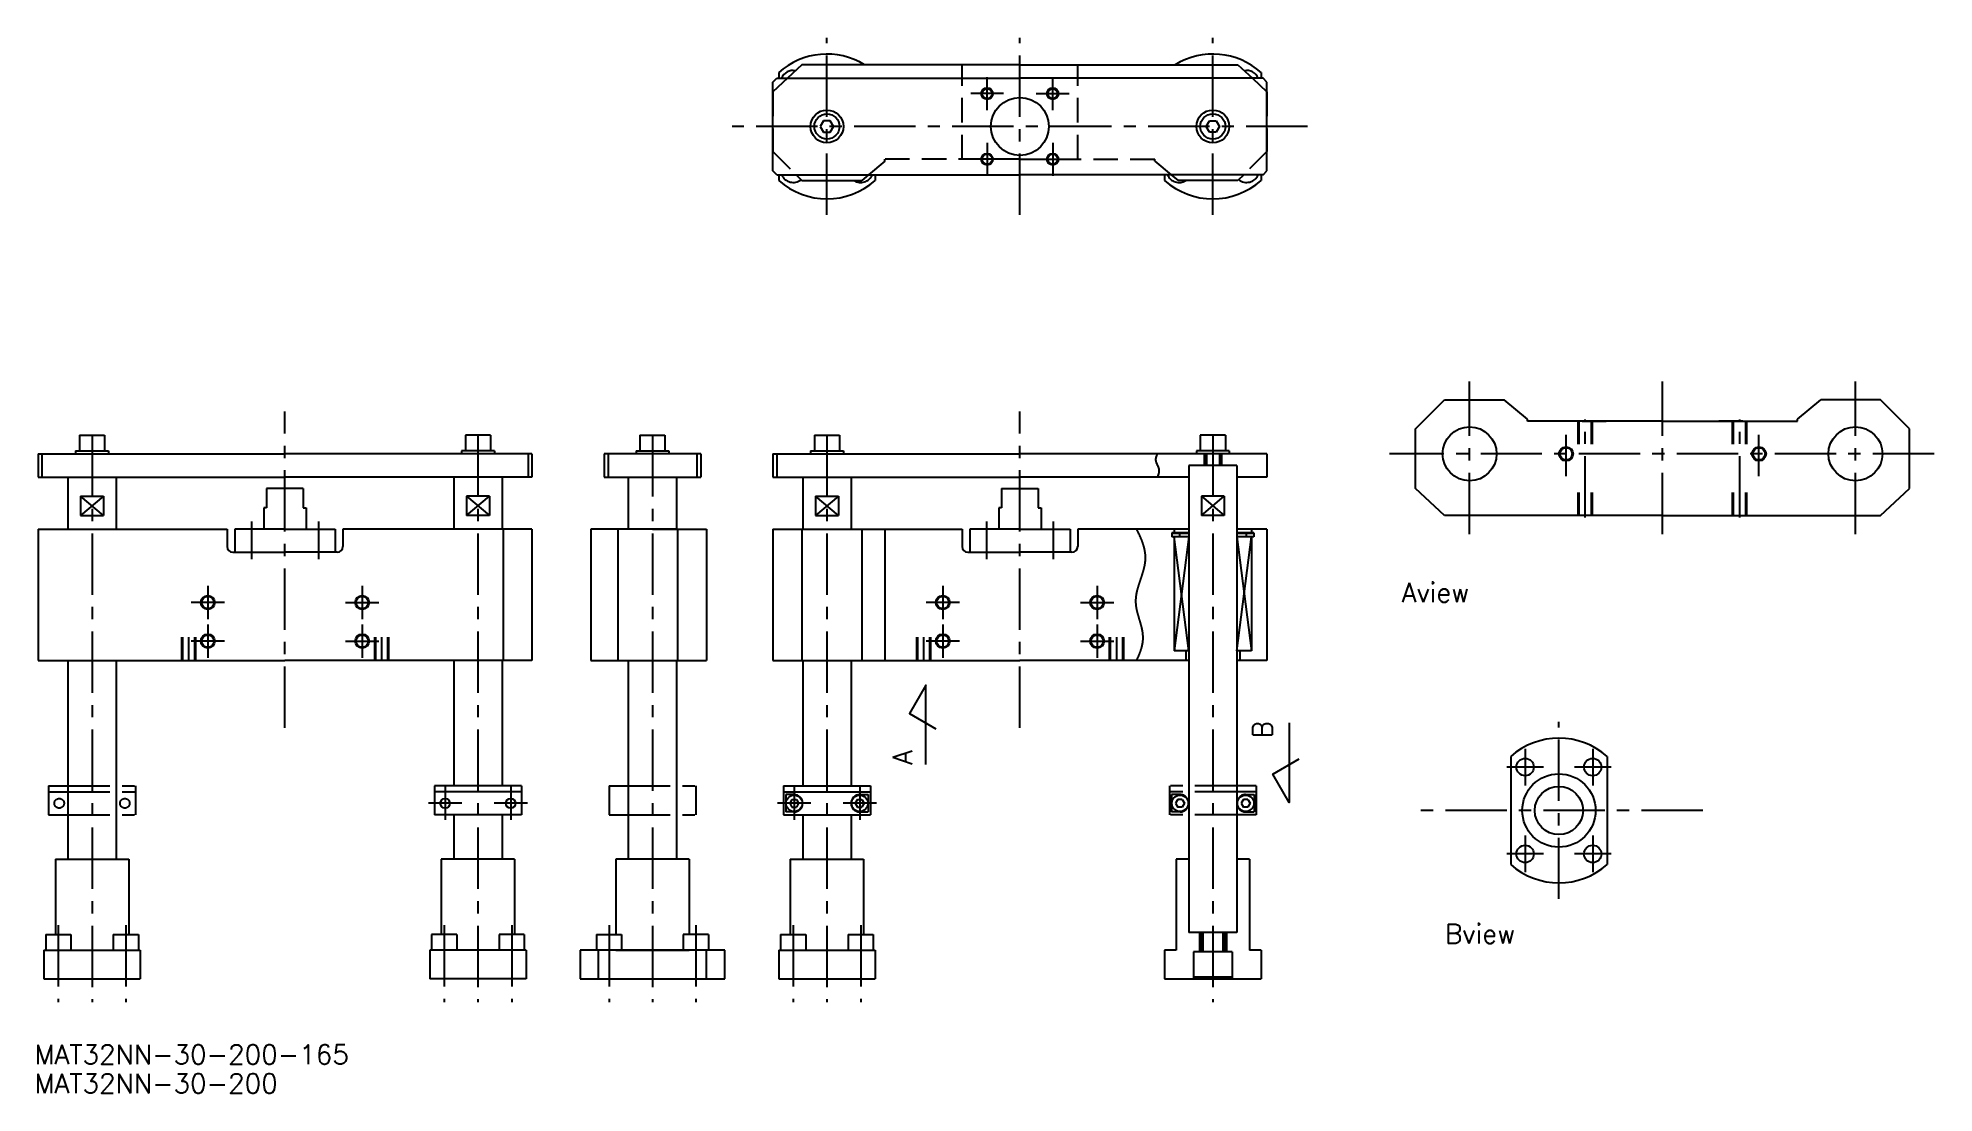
# Model space of a CAD drawing. Extents: x -788 to 194, y -146 to 400.
import ezdxf

# ---------------------------------------------------------------- set-up
doc = ezdxf.new("R2010")
doc.units = 0
for name, pattern in [('CENTER', [50.8, 31.75, -6.35, 6.35, -6.35]), ('DASHED', [19.05, 12.7, -6.35]), ('PHANTOM', [63.5, 31.75, -6.35, 6.35, -6.35, 6.35, -6.35])]:
    doc.linetypes.add(name, pattern=pattern)
doc.layers.get('0').update_dxf_attribs({"linetype": 'CONTINUOUS'})
doc.layers.add('CENTER', color=1, linetype='CONTINUOUS')
doc.styles.get("Standard").update_dxf_attribs({"font": 'txt.shx', "height": 3, "bigfont": 'bigfont.shx'})

msp = doc.modelspace()

# ---------------------------------------------------------------- linework, layer by layer
at = {"color": 7, "linetype": 'CONTINUOUS'}
for p, q in [((-392.36, 386.3), (-399.86, 379.3)), ((-279.36, 386.3), (-392.36, 386.3)), ((-309.36, 379.3), (-309.36, 386.3)), ((-279.36, 386.3), (-166.36, 386.3)), ((-249.36, 379.3), (-249.36, 386.3)), ((-166.36, 386.3), (-158.86, 379.3)), ((-407.36, 377.3), (-405.36, 379.3)), ((-407.36, 331.3), (-407.36, 377.3)), ((-405.36, 379.3), (-279.36, 379.3)), ((-404.36, 382.25), (-404.36, 379.3)), ((-153.36, 379.3), (-279.36, 379.3)), ((-154.36, 382.25), (-154.36, 379.3)), ((-151.36, 377.3), (-153.36, 379.3)), ((-151.36, 331.3), (-151.36, 377.3)), ((-381.07, 357.27), (-382.79, 354.3)), ((-382.79, 354.3), (-381.07, 351.33)), ((-377.64, 357.27), (-381.07, 357.27)), ((-375.93, 354.3), (-377.64, 357.27)), ((-377.64, 351.33), (-375.93, 354.3)), ((-182.79, 354.3), (-181.07, 357.27)), ((-181.07, 351.33), (-182.79, 354.3)), ((-181.07, 357.27), (-177.64, 357.27)), ((-177.64, 357.27), (-175.93, 354.3)), ((-175.93, 354.3), (-177.64, 351.33)), ((-381.07, 351.33), (-377.64, 351.33)), ((-177.64, 351.33), (-181.07, 351.33)), ((-405.36, 329.3), (-407.36, 331.3)), ((-405.36, 329.3), (-279.36, 329.3)), ((-404.36, 329.3), (-404.36, 326.35)), ((-395.36, 329.3), (-392.36, 326.3)), ((-392.36, 326.3), (-361.36, 326.3)), ((-357.76, 329.3), (-361.36, 326.3)), ((-354.36, 329.3), (-354.36, 326.35)), ((-153.36, 329.3), (-279.36, 329.3)), ((-204.36, 329.3), (-204.36, 326.35)), ((-200.96, 329.3), (-197.36, 326.3)), ((-166.36, 326.3), (-197.36, 326.3)), ((-163.36, 329.3), (-166.36, 326.3)), ((-154.36, 329.3), (-154.36, 326.35)), ((-153.36, 329.3), (-151.36, 331.3)), ((-74.31, 197.73), (-59.31, 212.73)), ((-59.31, 212.73), (-28.31, 212.73)), ((-16.31, 202.73), (-28.31, 212.73)), ((123.69, 202.73), (135.69, 212.73)), ((166.69, 212.73), (135.69, 212.73)), ((181.69, 197.73), (166.69, 212.73)), ((-74.31, 166.73), (-74.31, 197.73)), ((-16.31, 201.73), (-16.31, 202.73)), ((53.69, 201.73), (-16.31, 201.73)), ((53.69, 201.73), (123.69, 201.73)), ((123.69, 201.73), (123.69, 202.73)), ((181.69, 166.73), (181.69, 197.73)), ((-766.74, 194.33), (-766.74, 186.33)), ((-766.74, 194.33), (-753.74, 194.33)), ((-753.74, 194.33), (-753.74, 186.33)), ((-566.74, 194.33), (-566.74, 186.33)), ((-553.74, 194.33), (-566.74, 194.33)), ((-553.74, 194.33), (-553.74, 186.33)), ((-476.3, 194.33), (-476.3, 186.33)), ((-476.3, 194.33), (-463.3, 194.33)), ((-463.3, 194.33), (-463.3, 186.33)), ((-385.86, 194.33), (-385.86, 186.33)), ((-385.86, 194.33), (-372.86, 194.33)), ((-372.86, 194.33), (-372.86, 186.33)), ((-185.86, 194.33), (-185.86, 186.33)), ((-172.86, 194.33), (-185.86, 194.33)), ((-172.86, 194.33), (-172.86, 186.33)), ((-788.24, 184.73), (-788.24, 172.73)), ((-788.24, 184.73), (-660.24, 184.73)), ((-786.24, 184.73), (-786.24, 172.73)), ((-768.74, 186.33), (-768.74, 184.73)), ((-768.74, 186.33), (-751.74, 186.33)), ((-751.74, 186.33), (-751.74, 184.73)), ((-532.24, 184.73), (-660.24, 184.73)), ((-568.74, 186.33), (-568.74, 184.73)), ((-551.74, 186.33), (-568.74, 186.33)), ((-551.74, 186.33), (-551.74, 184.73)), ((-534.24, 184.73), (-534.24, 172.73)), ((-532.24, 184.73), (-532.24, 172.73)), ((-494.8, 184.73), (-494.8, 172.73)), ((-444.8, 184.73), (-494.8, 184.73)), ((-492.8, 184.73), (-492.8, 172.73)), ((-478.3, 186.33), (-478.3, 184.73)), ((-478.3, 186.33), (-461.3, 186.33)), ((-461.3, 186.33), (-461.3, 184.73)), ((-446.8, 184.73), (-446.8, 172.73)), ((-444.8, 184.73), (-444.8, 172.73)), ((-407.36, 184.73), (-407.36, 172.73)), ((-407.36, 184.73), (-279.36, 184.73)), ((-405.36, 184.73), (-405.36, 172.73)), ((-387.86, 186.33), (-387.86, 184.73)), ((-387.86, 186.33), (-370.86, 186.33)), ((-370.86, 186.33), (-370.86, 184.73)), ((-151.36, 184.73), (-279.36, 184.73)), ((-191.86, 178.73), (-191.86, -63.27)), ((-166.86, 178.73), (-191.86, 178.73)), ((-187.86, 186.33), (-187.86, 184.73)), ((-170.86, 186.33), (-187.86, 186.33)), ((-183.86, 184.73), (-183.86, 178.73)), ((-183.36, 184.73), (-183.36, 178.73)), ((-182.73, 184.73), (-182.73, 178.73)), ((-175.98, 184.73), (-175.98, 178.73)), ((-175.36, 184.73), (-175.36, 178.73)), ((-174.86, 184.73), (-174.86, 178.73)), ((-170.86, 186.33), (-170.86, 184.73)), ((-166.86, 178.73), (-166.86, -63.27)), ((-151.36, 184.73), (-151.36, 172.73)), ((-788.24, 172.73), (-660.24, 172.73)), ((-788.24, 172.73), (-772.74, 172.73)), ((-772.74, 172.73), (-772.74, 145.73)), ((-747.74, 172.73), (-747.74, 145.73)), ((-532.24, 172.73), (-660.24, 172.73)), ((-572.74, 172.73), (-572.74, 145.73)), ((-547.74, 172.73), (-547.74, 145.73)), ((-494.8, 172.73), (-444.8, 172.73)), ((-482.3, 172.73), (-482.3, 145.73)), ((-457.3, 172.73), (-457.3, 145.73)), ((-407.36, 172.73), (-279.36, 172.73)), ((-391.86, 172.73), (-391.86, 145.73)), ((-366.86, 172.73), (-366.86, 145.73)), ((-191.86, 172.73), (-279.36, 172.73)), ((-151.36, 172.73), (-166.86, 172.73)), ((-754.3, 152.73), (-766.17, 162.73)), ((-754.3, 162.73), (-766.17, 152.73)), ((-766.17, 162.73), (-766.17, 152.73)), ((-766.17, 162.73), (-754.3, 162.73)), ((-754.3, 162.73), (-754.3, 152.73)), ((-650.74, 166.73), (-669.74, 166.73)), ((-669.74, 166.73), (-669.74, 156.73)), ((-650.74, 166.73), (-650.74, 156.73)), ((-566.17, 162.73), (-554.3, 152.73)), ((-554.3, 162.73), (-566.17, 162.73)), ((-566.17, 152.73), (-554.3, 162.73)), ((-566.17, 162.73), (-566.17, 152.73)), ((-554.3, 162.73), (-554.3, 152.73)), ((-373.42, 162.73), (-385.29, 152.73)), ((-385.29, 162.73), (-373.42, 162.73)), ((-385.29, 162.73), (-385.29, 152.73)), ((-373.42, 152.73), (-385.29, 162.73)), ((-373.42, 162.73), (-373.42, 152.73)), ((-288.86, 166.73), (-269.86, 166.73)), ((-288.86, 166.73), (-288.86, 156.73)), ((-269.86, 166.73), (-269.86, 156.73)), ((-185.29, 152.73), (-173.42, 162.73)), ((-185.29, 162.73), (-173.42, 152.73)), ((-185.29, 162.73), (-185.29, 152.73)), ((-173.42, 162.73), (-185.29, 162.73)), ((-173.42, 162.73), (-173.42, 152.73)), ((-59.31, 152.73), (-74.31, 166.73)), ((166.69, 152.73), (181.69, 166.73)), ((-766.17, 152.73), (-754.3, 152.73)), ((-669.74, 156.73), (-671.24, 156.73)), ((-671.24, 156.73), (-671.24, 145.73)), ((-650.74, 156.73), (-649.24, 156.73)), ((-649.24, 156.73), (-649.24, 145.73)), ((-554.3, 152.73), (-566.17, 152.73)), ((-385.29, 152.73), (-373.42, 152.73)), ((-288.86, 156.73), (-290.36, 156.73)), ((-290.36, 156.73), (-290.36, 145.73)), ((-269.86, 156.73), (-268.36, 156.73)), ((-268.36, 156.73), (-268.36, 145.73)), ((-173.42, 152.73), (-185.29, 152.73)), ((53.69, 152.73), (-59.31, 152.73)), ((53.69, 152.73), (166.69, 152.73)), ((-788.24, 145.73), (-788.24, 77.73)), ((-788.24, 145.73), (-690.24, 145.73)), ((-788.24, 145.73), (-772.74, 145.73)), ((-690.24, 145.73), (-690.24, 136.73)), ((-686.24, 145.73), (-686.24, 133.73)), ((-660.24, 145.73), (-686.24, 145.73)), ((-660.24, 145.73), (-634.24, 145.73)), ((-634.24, 145.73), (-634.24, 133.73)), ((-630.24, 145.73), (-630.24, 136.73)), ((-532.24, 145.73), (-630.24, 145.73)), ((-547.24, 145.73), (-547.24, 77.73)), ((-532.24, 145.73), (-532.24, 77.73)), ((-501.8, 145.73), (-501.8, 77.73)), ((-469.8, 145.73), (-501.8, 145.73)), ((-487.8, 145.73), (-487.8, 77.73)), ((-457.3, 145.73), (-482.3, 145.73)), ((-469.8, 145.73), (-441.8, 145.73)), ((-456.8, 145.73), (-456.8, 77.73)), ((-441.8, 145.73), (-441.8, 77.73)), ((-407.36, 145.73), (-407.36, 77.73)), ((-407.36, 145.73), (-309.36, 145.73)), ((-392.36, 145.73), (-392.36, 77.73)), ((-361.36, 145.73), (-361.36, 77.73)), ((-349.36, 145.73), (-349.36, 77.73)), ((-309.36, 145.73), (-309.36, 136.73)), ((-279.36, 145.73), (-305.36, 145.73)), ((-305.36, 145.73), (-305.36, 133.73)), ((-279.36, 145.73), (-253.36, 145.73)), ((-253.36, 145.73), (-253.36, 133.73)), ((-249.36, 145.73), (-249.36, 136.73)), ((-191.86, 145.73), (-249.36, 145.73)), ((-191.86, 143.73), (-200.61, 143.73)), ((-200.61, 143.73), (-200.61, 141.73)), ((-191.86, 143.48), (-200.61, 143.48)), ((-191.86, 141.73), (-200.61, 141.73)), ((-199.36, 145.73), (-199.36, 143.73)), ((-191.86, 141.73), (-199.36, 82.73)), ((-191.86, 82.73), (-199.36, 141.73)), ((-199.36, 141.73), (-199.36, 82.73)), ((-196.61, 143.48), (-196.61, 141.73)), ((-191.86, 141.73), (-191.86, 82.73)), ((-151.36, 145.73), (-166.86, 145.73)), ((-158.11, 143.73), (-166.86, 143.73)), ((-158.11, 143.48), (-166.86, 143.48)), ((-166.86, 141.73), (-159.36, 82.73)), ((-166.86, 82.73), (-159.36, 141.73)), ((-166.86, 141.73), (-166.86, 82.73)), ((-158.11, 141.73), (-166.86, 141.73)), ((-162.11, 143.48), (-162.11, 141.73)), ((-159.36, 145.73), (-159.36, 143.73)), ((-159.36, 141.73), (-159.36, 82.73)), ((-158.11, 143.73), (-158.11, 141.73)), ((-151.36, 145.73), (-151.36, 77.73)), ((-687.24, 133.73), (-660.24, 133.73)), ((-633.24, 133.73), (-660.24, 133.73)), ((-306.36, 133.73), (-279.36, 133.73)), ((-252.36, 133.73), (-279.36, 133.73)), ((-191.86, 82.73), (-199.36, 82.73)), ((-193.36, 82.73), (-193.36, 77.73)), ((-159.36, 82.73), (-166.86, 82.73)), ((-165.36, 82.73), (-165.36, 77.73)), ((-788.24, 77.73), (-660.24, 77.73)), ((-788.24, 77.73), (-772.74, 77.73)), ((-772.74, 77.73), (-772.74, -25.27)), ((-747.74, 77.73), (-747.74, -25.27)), ((-532.24, 77.73), (-660.24, 77.73)), ((-572.74, 77.73), (-572.74, 12.73)), ((-547.74, 77.73), (-547.74, 12.73)), ((-501.8, 77.73), (-441.8, 77.73)), ((-482.3, 77.73), (-482.3, -25.27)), ((-457.3, 77.73), (-457.3, -25.27)), ((-407.36, 77.73), (-279.36, 77.73)), ((-391.86, 77.73), (-391.86, 12.73)), ((-366.86, 77.73), (-366.86, 12.73)), ((-191.86, 77.73), (-279.36, 77.73)), ((-151.36, 77.73), (-166.86, 77.73)), ((-25, 27.95), (-25, -27.95)), ((25, 27.95), (25, -27.95)), ((-582.74, 12.73), (-582.74, -2.27)), ((-537.74, 12.73), (-582.74, 12.73)), ((-537.74, 12.73), (-537.74, -2.27)), ((-401.86, 12.73), (-401.86, -2.27)), ((-401.86, 12.73), (-356.86, 12.73)), ((-356.86, 12.73), (-356.86, -2.27)), ((-537.74, 9.73), (-582.74, 9.73)), ((-401.86, 9.73), (-356.86, 9.73)), ((-400.74, 8.23), (-400.74, -0.77)), ((-396.36, 8.23), (-400.74, 8.23)), ((-397.51, 5.73), (-398.67, 3.73)), ((-398.67, 3.73), (-397.51, 1.73)), ((-397.51, 5.73), (-395.2, 5.73)), ((-397.51, 1.73), (-395.2, 1.73)), ((-395.2, 5.73), (-394.05, 3.73)), ((-394.05, 3.73), (-395.2, 1.73)), ((-363.51, 5.73), (-364.67, 3.73)), ((-364.67, 3.73), (-363.51, 1.73)), ((-363.51, 5.73), (-361.2, 5.73)), ((-363.51, 1.73), (-361.2, 1.73)), ((-362.36, 8.23), (-357.97, 8.23)), ((-361.2, 5.73), (-360.05, 3.73)), ((-360.05, 3.73), (-361.2, 1.73)), ((-357.97, 8.23), (-357.97, -0.77)), ((-537.74, -2.27), (-582.74, -2.27)), ((-572.74, -2.27), (-572.74, -25.27)), ((-547.74, -2.27), (-547.74, -25.27)), ((-401.86, -2.27), (-356.86, -2.27)), ((-396.36, -0.77), (-400.74, -0.77)), ((-391.86, -2.27), (-391.86, -25.27)), ((-366.86, -2.27), (-366.86, -25.27)), ((-362.36, -0.77), (-357.97, -0.77)), ((-779.24, -25.27), (-779.24, -64.27)), ((-779.24, -25.27), (-760.24, -25.27)), ((-760.24, -25.27), (-741.24, -25.27)), ((-741.24, -25.27), (-741.24, -64.27)), ((-560.24, -25.27), (-579.24, -25.27)), ((-579.24, -25.27), (-579.24, -64.27)), ((-541.24, -25.27), (-560.24, -25.27)), ((-541.24, -25.27), (-541.24, -64.27)), ((-450.8, -25.27), (-488.8, -25.27)), ((-488.8, -25.27), (-488.8, -64.27)), ((-450.8, -25.27), (-450.8, -64.27)), ((-398.36, -25.27), (-398.36, -64.27)), ((-398.36, -25.27), (-379.36, -25.27)), ((-379.36, -25.27), (-360.36, -25.27)), ((-360.36, -25.27), (-360.36, -64.27)), ((-191.86, -25.27), (-198.36, -25.27)), ((-198.36, -25.27), (-198.36, -72.27)), ((-160.36, -25.27), (-166.86, -25.27)), ((-160.36, -25.27), (-160.36, -72.27)), ((-784.24, -64.27), (-784.24, -72.27)), ((-784.24, -64.27), (-771.24, -64.27)), ((-771.24, -64.27), (-771.24, -72.27)), ((-749.24, -64.27), (-749.24, -72.27)), ((-749.24, -64.27), (-736.24, -64.27)), ((-736.24, -64.27), (-736.24, -72.27)), ((-584.24, -64.27), (-584.24, -72.27)), ((-571.24, -64.27), (-584.24, -64.27)), ((-571.24, -64.27), (-571.24, -72.27)), ((-549.24, -64.27), (-549.24, -72.27)), ((-536.24, -64.27), (-549.24, -64.27)), ((-536.24, -64.27), (-536.24, -72.27)), ((-498.8, -64.27), (-498.8, -72.27)), ((-498.8, -64.27), (-485.8, -64.27)), ((-485.8, -64.27), (-485.8, -72.27)), ((-453.8, -64.27), (-453.8, -72.27)), ((-440.8, -64.27), (-453.8, -64.27)), ((-440.8, -64.27), (-440.8, -72.27)), ((-403.36, -64.27), (-403.36, -72.27)), ((-403.36, -64.27), (-390.36, -64.27)), ((-390.36, -64.27), (-390.36, -72.27)), ((-368.36, -64.27), (-368.36, -72.27)), ((-368.36, -64.27), (-355.36, -64.27)), ((-355.36, -64.27), (-355.36, -72.27)), ((-166.86, -63.27), (-191.86, -63.27)), ((-186.36, -63.27), (-186.36, -73.27)), ((-185.36, -63.27), (-185.36, -73.27)), ((-184.48, -63.27), (-184.48, -73.27)), ((-174.23, -63.27), (-174.23, -73.27)), ((-173.36, -63.27), (-173.36, -73.27)), ((-172.36, -63.27), (-172.36, -73.27)), ((-785.24, -72.27), (-760.24, -72.27)), ((-785.24, -72.27), (-785.24, -87.27)), ((-760.24, -72.27), (-735.24, -72.27)), ((-735.24, -72.27), (-735.24, -87.27)), ((-560.24, -72.27), (-585.24, -72.27)), ((-585.24, -72.27), (-585.24, -87.27)), ((-535.24, -72.27), (-560.24, -72.27)), ((-535.24, -72.27), (-535.24, -87.27)), ((-507.3, -72.27), (-507.3, -87.27)), ((-469.8, -72.27), (-507.3, -72.27)), ((-497.75, -87.27), (-497.75, -72.27)), ((-488.8, -72.27), (-450.8, -72.27)), ((-432.3, -72.27), (-469.8, -72.27)), ((-441.84, -87.27), (-441.84, -72.27)), ((-432.3, -87.27), (-432.3, -72.27)), ((-404.36, -72.27), (-379.36, -72.27)), ((-404.36, -72.27), (-404.36, -87.27)), ((-379.36, -72.27), (-354.36, -72.27)), ((-354.36, -72.27), (-354.36, -87.27)), ((-198.36, -72.27), (-204.36, -72.27)), ((-204.36, -72.27), (-204.36, -87.27)), ((-189.36, -73.27), (-189.36, -87.27)), ((-169.36, -73.27), (-189.36, -73.27)), ((-169.36, -73.27), (-169.36, -87.27)), ((-154.36, -72.27), (-160.36, -72.27)), ((-154.36, -72.27), (-154.36, -87.27)), ((-785.24, -87.27), (-735.24, -87.27)), ((-535.24, -87.27), (-585.24, -87.27)), ((-507.3, -87.27), (-432.3, -87.27)), ((-404.36, -87.27), (-354.36, -87.27)), ((-204.36, -87.27), (-154.36, -87.27)), ((-169.36, -86.27), (-189.36, -86.27))]:
    msp.add_line(p, q, dxfattribs=at)
at = {"color": 3, "linetype": 'DASHED'}
for p, q in [((-399.86, 379.3), (-407.36, 372.3)), ((-309.36, 337.3), (-309.36, 379.3)), ((-249.36, 337.3), (-249.36, 379.3)), ((-158.86, 379.3), (-151.36, 372.3)), ((-407.36, 372.3), (-407.36, 341.3)), ((-151.36, 372.3), (-151.36, 341.3)), ((-407.36, 341.3), (-395.36, 329.3)), ((-349.36, 336.3), (-357.76, 329.3)), ((-349.36, 336.3), (-349.36, 337.3)), ((-279.36, 337.3), (-349.36, 337.3)), ((-279.36, 337.3), (-209.36, 337.3)), ((-209.36, 336.3), (-209.36, 337.3)), ((-209.36, 336.3), (-200.96, 329.3)), ((-151.36, 341.3), (-163.36, 329.3)), ((10.04, 189.73), (10.04, 201.73)), ((10.54, 189.73), (10.54, 201.73)), ((16.84, 189.73), (16.84, 201.73)), ((17.34, 189.73), (17.34, 201.73)), ((90.04, 189.73), (90.04, 201.73)), ((90.54, 189.73), (90.54, 201.73)), ((96.84, 189.73), (96.84, 201.73)), ((97.34, 189.73), (97.34, 201.73)), ((10.04, 152.73), (10.04, 164.73)), ((10.54, 152.73), (10.54, 164.73)), ((16.84, 152.73), (16.84, 164.73)), ((17.34, 152.73), (17.34, 164.73)), ((90.04, 152.73), (90.04, 164.73)), ((90.54, 152.73), (90.54, 164.73)), ((96.84, 152.73), (96.84, 164.73)), ((97.34, 152.73), (97.34, 164.73)), ((-713.89, 89.73), (-713.89, 77.73)), ((-713.39, 89.73), (-713.39, 77.73)), ((-707.09, 89.73), (-707.09, 77.73)), ((-706.59, 89.73), (-706.59, 77.73)), ((-613.89, 89.73), (-613.89, 77.73)), ((-613.39, 89.73), (-613.39, 77.73)), ((-607.09, 89.73), (-607.09, 77.73)), ((-606.59, 89.73), (-606.59, 77.73)), ((-333.01, 89.73), (-333.01, 77.73)), ((-332.51, 89.73), (-332.51, 77.73)), ((-326.21, 89.73), (-326.21, 77.73)), ((-325.71, 89.73), (-325.71, 77.73)), ((-233.01, 89.73), (-233.01, 77.73)), ((-232.51, 89.73), (-232.51, 77.73)), ((-226.21, 89.73), (-226.21, 77.73)), ((-225.71, 89.73), (-225.71, 77.73))]:
    msp.add_line(p, q, dxfattribs=at)
at = {"color": 3, "linetype": 'PHANTOM'}
for p, q in [((-782.74, 12.73), (-782.74, -2.27)), ((-782.74, 12.73), (-737.74, 12.73)), ((-737.74, 12.73), (-737.74, -2.27)), ((-492.3, 12.73), (-492.3, -2.27)), ((-492.3, 12.73), (-447.3, 12.73)), ((-447.3, 12.73), (-447.3, -2.27)), ((-201.86, 12.73), (-201.86, -2.27)), ((-156.86, 12.73), (-201.86, 12.73)), ((-156.86, 12.73), (-156.86, -2.27)), ((-782.74, 9.73), (-737.74, 9.73)), ((-156.86, 9.73), (-201.86, 9.73)), ((-196.36, 8.23), (-200.74, 8.23)), ((-200.74, 8.23), (-200.74, -0.77)), ((-197.51, 5.73), (-198.67, 3.73)), ((-198.67, 3.73), (-197.51, 1.73)), ((-195.2, 5.73), (-197.51, 5.73)), ((-195.2, 1.73), (-197.51, 1.73)), ((-195.2, 5.73), (-194.05, 3.73)), ((-194.05, 3.73), (-195.2, 1.73)), ((-163.51, 5.73), (-164.67, 3.73)), ((-164.67, 3.73), (-163.51, 1.73)), ((-161.2, 5.73), (-163.51, 5.73)), ((-161.2, 1.73), (-163.51, 1.73)), ((-162.36, 8.23), (-157.97, 8.23)), ((-161.2, 5.73), (-160.05, 3.73)), ((-160.05, 3.73), (-161.2, 1.73)), ((-157.97, 8.23), (-157.97, -0.77)), ((-782.74, -2.27), (-737.74, -2.27)), ((-492.3, -2.27), (-447.3, -2.27)), ((-156.86, -2.27), (-201.86, -2.27)), ((-196.36, -0.77), (-200.74, -0.77)), ((-162.36, -0.77), (-157.97, -0.77))]:
    msp.add_line(p, q, dxfattribs=at)
at = {"color": 7, "linetype": 'CONTINUOUS'}
for points in [[(-328.12, 23.75), (-328.12, 64.92), (-336.58, 50.26), (-322.92, 42.38)], [(-139.81, 45.36), (-139.81, 4.19), (-148.27, 18.84), (-134.61, 26.73)]]:
    msp.add_lwpolyline(points, dxfattribs=at)
at = {"color": 7}
for points in [[(-208.09, 184.73, 0), (-208.1, 184.7, 0), (-208.12, 184.67, 0), (-208.13, 184.65, 0), (-208.15, 184.62, 0), (-208.16, 184.59, 0), (-208.18, 184.57, 0), (-208.19, 184.54, 0), (-208.2, 184.51, 0), (-208.22, 184.49, 0), (-208.23, 184.46, 0), (-208.25, 184.43, 0), (-208.26, 184.41, 0), (-208.27, 184.38, 0), (-208.29, 184.35, 0), (-208.3, 184.33, 0), (-208.32, 184.3, 0), (-208.33, 184.27, 0), (-208.34, 184.24, 0), (-208.36, 184.22, 0), (-208.37, 184.19, 0), (-208.38, 184.16, 0), (-208.4, 184.13, 0), (-208.41, 184.11, 0), (-208.42, 184.08, 0), (-208.43, 184.05, 0), (-208.45, 184.02, 0), (-208.46, 184, 0), (-208.47, 183.97, 0), (-208.49, 183.94, 0), (-208.5, 183.91, 0), (-208.51, 183.89, 0), (-208.52, 183.86, 0), (-208.53, 183.83, 0), (-208.55, 183.8, 0), (-208.56, 183.77, 0), (-208.57, 183.75, 0), (-208.58, 183.72, 0), (-208.59, 183.69, 0), (-208.61, 183.66, 0), (-208.62, 183.63, 0), (-208.63, 183.61, 0), (-208.64, 183.58, 0), (-208.65, 183.55, 0), (-208.66, 183.52, 0), (-208.67, 183.49, 0), (-208.68, 183.46, 0), (-208.69, 183.44, 0), (-208.71, 183.41, 0), (-208.72, 183.38, 0), (-208.73, 183.35, 0), (-208.74, 183.32, 0), (-208.75, 183.29, 0), (-208.76, 183.26, 0), (-208.77, 183.24, 0), (-208.78, 183.21, 0), (-208.79, 183.18, 0), (-208.8, 183.15, 0), (-208.8, 183.12, 0), (-208.81, 183.09, 0), (-208.82, 183.06, 0), (-208.83, 183.03, 0), (-208.84, 183, 0), (-208.85, 182.97, 0), (-208.86, 182.95, 0), (-208.87, 182.92, 0), (-208.87, 182.89, 0), (-208.88, 182.86, 0), (-208.89, 182.83, 0), (-208.9, 182.8, 0), (-208.9, 182.77, 0), (-208.91, 182.74, 0), (-208.92, 182.71, 0), (-208.92, 182.68, 0), (-208.93, 182.65, 0), (-208.94, 182.62, 0), (-208.94, 182.59, 0), (-208.95, 182.56, 0), (-208.96, 182.53, 0), (-208.96, 182.5, 0), (-208.97, 182.47, 0), (-208.97, 182.44, 0), (-208.98, 182.41, 0), (-208.98, 182.38, 0), (-208.99, 182.35, 0), (-208.99, 182.32, 0), (-208.99, 182.29, 0), (-209, 182.26, 0), (-209, 182.23, 0), (-209.01, 182.2, 0), (-209.01, 182.17, 0), (-209.01, 182.14, 0), (-209.01, 182.11, 0), (-209.02, 182.08, 0), (-209.02, 182.05, 0), (-209.02, 182.02, 0), (-209.02, 181.99, 0), (-209.03, 181.96, 0), (-209.03, 181.93, 0), (-209.03, 181.9, 0), (-209.03, 181.87, 0), (-209.03, 181.84, 0), (-209.03, 181.8, 0), (-209.03, 181.77, 0), (-209.03, 181.74, 0), (-209.03, 181.71, 0), (-209.03, 181.68, 0), (-209.03, 181.65, 0), (-209.03, 181.62, 0), (-209.03, 181.59, 0), (-209.02, 181.56, 0), (-209.02, 181.53, 0), (-209.02, 181.5, 0), (-209.02, 181.47, 0), (-209.02, 181.44, 0), (-209.01, 181.41, 0), (-209.01, 181.38, 0), (-209.01, 181.35, 0), (-209, 181.32, 0), (-209, 181.29, 0), (-209, 181.26, 0), (-208.99, 181.23, 0), (-208.99, 181.2, 0), (-208.98, 181.17, 0), (-208.98, 181.14, 0), (-208.97, 181.11, 0), (-208.97, 181.08, 0), (-208.96, 181.05, 0), (-208.96, 181.02, 0), (-208.95, 180.99, 0), (-208.94, 180.96, 0), (-208.94, 180.93, 0), (-208.93, 180.9, 0), (-208.92, 180.87, 0), (-208.92, 180.84, 0), (-208.91, 180.81, 0), (-208.9, 180.78, 0), (-208.89, 180.75, 0), (-208.88, 180.72, 0), (-208.88, 180.69, 0), (-208.87, 180.67, 0), (-208.86, 180.64, 0), (-208.85, 180.61, 0), (-208.84, 180.58, 0), (-208.83, 180.55, 0), (-208.82, 180.52, 0), (-208.81, 180.49, 0), (-208.8, 180.46, 0), (-208.79, 180.43, 0), (-208.78, 180.4, 0), (-208.77, 180.38, 0), (-208.76, 180.35, 0), (-208.75, 180.32, 0), (-208.74, 180.29, 0), (-208.73, 180.26, 0), (-208.72, 180.23, 0), (-208.71, 180.21, 0), (-208.7, 180.18, 0), (-208.68, 180.15, 0), (-208.67, 180.12, 0), (-208.66, 180.09, 0), (-208.65, 180.06, 0), (-208.64, 180.04, 0), (-208.63, 180.01, 0), (-208.62, 179.98, 0), (-208.6, 179.95, 0), (-208.59, 179.92, 0), (-208.58, 179.9, 0), (-208.57, 179.87, 0), (-208.56, 179.84, 0), (-208.54, 179.81, 0), (-208.53, 179.78, 0), (-208.52, 179.76, 0), (-208.51, 179.73, 0), (-208.49, 179.7, 0), (-208.48, 179.67, 0), (-208.47, 179.65, 0), (-208.46, 179.62, 0), (-208.44, 179.59, 0), (-208.43, 179.56, 0), (-208.42, 179.54, 0), (-208.4, 179.51, 0), (-208.39, 179.48, 0), (-208.38, 179.45, 0), (-208.37, 179.43, 0), (-208.35, 179.4, 0), (-208.34, 179.37, 0), (-208.33, 179.34, 0), (-208.31, 179.32, 0), (-208.3, 179.29, 0), (-208.29, 179.26, 0), (-208.27, 179.23, 0), (-208.26, 179.21, 0), (-208.25, 179.18, 0), (-208.24, 179.15, 0), (-208.22, 179.12, 0), (-208.21, 179.1, 0), (-208.2, 179.07, 0), (-208.18, 179.04, 0), (-208.17, 179.02, 0), (-208.16, 178.99, 0), (-208.14, 178.96, 0), (-208.13, 178.93, 0), (-208.12, 178.91, 0), (-208.1, 178.88, 0), (-208.09, 178.85, 0), (-208.08, 178.82, 0), (-208.06, 178.8, 0), (-208.05, 178.77, 0), (-208.04, 178.74, 0), (-208.02, 178.71, 0), (-208.01, 178.69, 0), (-208, 178.66, 0), (-207.98, 178.63, 0), (-207.97, 178.61, 0), (-207.96, 178.58, 0), (-207.95, 178.55, 0), (-207.93, 178.52, 0), (-207.92, 178.5, 0), (-207.91, 178.47, 0), (-207.89, 178.44, 0), (-207.88, 178.41, 0), (-207.87, 178.39, 0), (-207.86, 178.36, 0), (-207.84, 178.33, 0), (-207.83, 178.3, 0), (-207.82, 178.27, 0), (-207.81, 178.25, 0), (-207.79, 178.22, 0), (-207.78, 178.19, 0), (-207.77, 178.16, 0), (-207.76, 178.14, 0), (-207.75, 178.11, 0), (-207.73, 178.08, 0), (-207.72, 178.05, 0), (-207.71, 178.02, 0), (-207.7, 178, 0), (-207.69, 177.97, 0), (-207.68, 177.94, 0), (-207.66, 177.91, 0), (-207.65, 177.88, 0), (-207.64, 177.85, 0), (-207.63, 177.83, 0), (-207.62, 177.8, 0), (-207.61, 177.77, 0), (-207.6, 177.74, 0), (-207.59, 177.71, 0), (-207.58, 177.68, 0), (-207.57, 177.65, 0), (-207.56, 177.63, 0), (-207.55, 177.6, 0), (-207.54, 177.57, 0), (-207.53, 177.54, 0), (-207.52, 177.51, 0), (-207.51, 177.48, 0), (-207.5, 177.45, 0), (-207.49, 177.42, 0), (-207.49, 177.39, 0), (-207.48, 177.36, 0), (-207.47, 177.34, 0), (-207.46, 177.31, 0), (-207.45, 177.28, 0), (-207.44, 177.25, 0), (-207.44, 177.22, 0), (-207.43, 177.19, 0), (-207.42, 177.16, 0), (-207.41, 177.13, 0), (-207.41, 177.1, 0), (-207.4, 177.07, 0), (-207.39, 177.04, 0), (-207.39, 177.01, 0), (-207.38, 176.98, 0), (-207.38, 176.95, 0), (-207.37, 176.92, 0), (-207.36, 176.89, 0), (-207.36, 176.86, 0), (-207.35, 176.83, 0), (-207.35, 176.8, 0), (-207.34, 176.77, 0), (-207.34, 176.74, 0), (-207.33, 176.71, 0), (-207.33, 176.68, 0), (-207.32, 176.65, 0), (-207.32, 176.62, 0), (-207.32, 176.59, 0), (-207.31, 176.56, 0), (-207.31, 176.53, 0), (-207.31, 176.5, 0), (-207.3, 176.47, 0), (-207.3, 176.44, 0), (-207.3, 176.41, 0), (-207.3, 176.38, 0), (-207.29, 176.35, 0), (-207.29, 176.32, 0), (-207.29, 176.29, 0), (-207.29, 176.26, 0), (-207.29, 176.23, 0), (-207.29, 176.2, 0), (-207.29, 176.17, 0), (-207.29, 176.14, 0), (-207.29, 176.11, 0), (-207.29, 176.08, 0), (-207.29, 176.05, 0), (-207.29, 176.01, 0), (-207.29, 175.98, 0), (-207.29, 175.95, 0), (-207.29, 175.92, 0), (-207.29, 175.89, 0), (-207.29, 175.86, 0), (-207.29, 175.83, 0), (-207.29, 175.8, 0), (-207.29, 175.77, 0), (-207.3, 175.74, 0), (-207.3, 175.71, 0), (-207.3, 175.68, 0), (-207.3, 175.65, 0), (-207.3, 175.62, 0), (-207.31, 175.59, 0), (-207.31, 175.56, 0), (-207.31, 175.53, 0), (-207.32, 175.5, 0), (-207.32, 175.47, 0), (-207.32, 175.44, 0), (-207.33, 175.41, 0), (-207.33, 175.38, 0), (-207.33, 175.35, 0), (-207.34, 175.32, 0), (-207.34, 175.29, 0), (-207.35, 175.26, 0), (-207.35, 175.23, 0), (-207.36, 175.2, 0), (-207.36, 175.17, 0), (-207.37, 175.14, 0), (-207.37, 175.11, 0), (-207.38, 175.08, 0), (-207.38, 175.05, 0), (-207.39, 175.02, 0), (-207.39, 174.99, 0), (-207.4, 174.96, 0), (-207.4, 174.93, 0), (-207.41, 174.9, 0), (-207.41, 174.87, 0), (-207.42, 174.84, 0), (-207.43, 174.81, 0), (-207.43, 174.78, 0), (-207.44, 174.75, 0), (-207.45, 174.72, 0), (-207.45, 174.69, 0), (-207.46, 174.66, 0), (-207.47, 174.63, 0), (-207.47, 174.6, 0), (-207.48, 174.57, 0), (-207.49, 174.54, 0), (-207.49, 174.51, 0), (-207.5, 174.48, 0), (-207.51, 174.45, 0), (-207.52, 174.42, 0), (-207.52, 174.39, 0), (-207.53, 174.36, 0), (-207.54, 174.33, 0), (-207.55, 174.31, 0), (-207.55, 174.28, 0), (-207.56, 174.25, 0), (-207.57, 174.22, 0), (-207.58, 174.19, 0), (-207.59, 174.16, 0), (-207.59, 174.13, 0), (-207.6, 174.1, 0), (-207.61, 174.07, 0), (-207.62, 174.04, 0), (-207.63, 174.01, 0), (-207.64, 173.98, 0), (-207.65, 173.96, 0), (-207.66, 173.93, 0), (-207.66, 173.9, 0), (-207.67, 173.87, 0), (-207.68, 173.84, 0), (-207.69, 173.81, 0), (-207.7, 173.78, 0), (-207.71, 173.75, 0), (-207.72, 173.72, 0), (-207.73, 173.7, 0), (-207.74, 173.67, 0), (-207.75, 173.64, 0), (-207.76, 173.61, 0), (-207.77, 173.58, 0), (-207.78, 173.55, 0), (-207.79, 173.52, 0), (-207.8, 173.49, 0), (-207.81, 173.47, 0), (-207.82, 173.44, 0), (-207.83, 173.41, 0), (-207.84, 173.38, 0), (-207.85, 173.35, 0), (-207.86, 173.32, 0), (-207.87, 173.29, 0), (-207.88, 173.27, 0), (-207.89, 173.24, 0), (-207.9, 173.21, 0), (-207.91, 173.18, 0), (-207.92, 173.15, 0), (-207.93, 173.12, 0), (-207.94, 173.1, 0), (-207.96, 173.07, 0), (-207.97, 173.04, 0), (-207.98, 173.01, 0), (-207.99, 172.98, 0), (-208, 172.95, 0), (-208.01, 172.93, 0), (-208.02, 172.9, 0), (-208.03, 172.87, 0), (-208.04, 172.84, 0), (-208.06, 172.81, 0), (-208.07, 172.78, 0), (-208.08, 172.76, 0), (-208.09, 172.73, 0)], [(-219, 145.73, 0), (-218.93, 145.6, 0), (-218.86, 145.47, 0), (-218.79, 145.34, 0), (-218.73, 145.21, 0), (-218.66, 145.08, 0), (-218.59, 144.94, 0), (-218.52, 144.81, 0), (-218.46, 144.68, 0), (-218.39, 144.55, 0), (-218.33, 144.42, 0), (-218.26, 144.29, 0), (-218.2, 144.16, 0), (-218.13, 144.02, 0), (-218.07, 143.89, 0), (-218, 143.76, 0), (-217.94, 143.63, 0), (-217.87, 143.5, 0), (-217.81, 143.36, 0), (-217.75, 143.23, 0), (-217.68, 143.1, 0), (-217.62, 142.96, 0), (-217.56, 142.83, 0), (-217.5, 142.7, 0), (-217.44, 142.56, 0), (-217.38, 142.43, 0), (-217.32, 142.3, 0), (-217.25, 142.16, 0), (-217.19, 142.03, 0), (-217.14, 141.89, 0), (-217.08, 141.76, 0), (-217.02, 141.63, 0), (-216.96, 141.49, 0), (-216.9, 141.35, 0), (-216.84, 141.22, 0), (-216.79, 141.08, 0), (-216.73, 140.95, 0), (-216.67, 140.81, 0), (-216.62, 140.68, 0), (-216.56, 140.54, 0), (-216.51, 140.4, 0), (-216.45, 140.27, 0), (-216.4, 140.13, 0), (-216.34, 139.99, 0), (-216.29, 139.86, 0), (-216.24, 139.72, 0), (-216.19, 139.58, 0), (-216.13, 139.44, 0), (-216.08, 139.31, 0), (-216.03, 139.17, 0), (-215.98, 139.03, 0), (-215.93, 138.89, 0), (-215.88, 138.75, 0), (-215.84, 138.61, 0), (-215.79, 138.47, 0), (-215.74, 138.33, 0), (-215.69, 138.19, 0), (-215.65, 138.05, 0), (-215.6, 137.91, 0), (-215.56, 137.77, 0), (-215.52, 137.63, 0), (-215.47, 137.49, 0), (-215.43, 137.35, 0), (-215.39, 137.21, 0), (-215.35, 137.07, 0), (-215.31, 136.93, 0), (-215.27, 136.79, 0), (-215.23, 136.64, 0), (-215.19, 136.5, 0), (-215.15, 136.36, 0), (-215.12, 136.22, 0), (-215.08, 136.07, 0), (-215.05, 135.93, 0), (-215.01, 135.79, 0), (-214.98, 135.64, 0), (-214.95, 135.5, 0), (-214.92, 135.36, 0), (-214.89, 135.21, 0), (-214.86, 135.07, 0), (-214.83, 134.92, 0), (-214.8, 134.78, 0), (-214.78, 134.63, 0), (-214.75, 134.49, 0), (-214.73, 134.34, 0), (-214.7, 134.2, 0), (-214.68, 134.05, 0), (-214.66, 133.91, 0), (-214.64, 133.76, 0), (-214.62, 133.61, 0), (-214.6, 133.47, 0), (-214.58, 133.32, 0), (-214.56, 133.17, 0), (-214.55, 133.03, 0), (-214.53, 132.88, 0), (-214.52, 132.73, 0), (-214.51, 132.59, 0), (-214.5, 132.44, 0), (-214.48, 132.29, 0), (-214.48, 132.15, 0), (-214.47, 132, 0), (-214.46, 131.85, 0), (-214.45, 131.7, 0), (-214.45, 131.56, 0), (-214.44, 131.41, 0), (-214.44, 131.26, 0), (-214.44, 131.11, 0), (-214.43, 130.97, 0), (-214.43, 130.82, 0), (-214.43, 130.67, 0), (-214.44, 130.52, 0), (-214.44, 130.38, 0), (-214.44, 130.23, 0), (-214.45, 130.08, 0), (-214.45, 129.94, 0), (-214.46, 129.79, 0), (-214.47, 129.64, 0), (-214.48, 129.49, 0), (-214.49, 129.35, 0), (-214.5, 129.2, 0), (-214.51, 129.05, 0), (-214.53, 128.91, 0), (-214.54, 128.76, 0), (-214.56, 128.62, 0), (-214.58, 128.47, 0), (-214.6, 128.32, 0), (-214.61, 128.18, 0), (-214.63, 128.03, 0), (-214.66, 127.89, 0), (-214.68, 127.74, 0), (-214.7, 127.6, 0), (-214.73, 127.45, 0), (-214.75, 127.31, 0), (-214.78, 127.16, 0), (-214.8, 127.02, 0), (-214.83, 126.87, 0), (-214.86, 126.73, 0), (-214.89, 126.59, 0), (-214.92, 126.44, 0), (-214.95, 126.3, 0), (-214.98, 126.15, 0), (-215.01, 126.01, 0), (-215.05, 125.87, 0), (-215.08, 125.72, 0), (-215.11, 125.58, 0), (-215.15, 125.44, 0), (-215.19, 125.29, 0), (-215.22, 125.15, 0), (-215.26, 125.01, 0), (-215.3, 124.87, 0), (-215.33, 124.72, 0), (-215.37, 124.58, 0), (-215.41, 124.44, 0), (-215.45, 124.3, 0), (-215.49, 124.16, 0), (-215.53, 124.01, 0), (-215.57, 123.87, 0), (-215.61, 123.73, 0), (-215.65, 123.59, 0), (-215.69, 123.45, 0), (-215.74, 123.31, 0), (-215.78, 123.17, 0), (-215.82, 123.02, 0), (-215.86, 122.88, 0), (-215.91, 122.74, 0), (-215.95, 122.6, 0), (-215.99, 122.46, 0), (-216.04, 122.32, 0), (-216.08, 122.18, 0), (-216.13, 122.04, 0), (-216.17, 121.9, 0), (-216.22, 121.76, 0), (-216.26, 121.62, 0), (-216.31, 121.48, 0), (-216.35, 121.34, 0), (-216.4, 121.2, 0), (-216.44, 121.06, 0), (-216.49, 120.92, 0), (-216.53, 120.78, 0), (-216.58, 120.64, 0), (-216.63, 120.5, 0), (-216.67, 120.37, 0), (-216.72, 120.23, 0), (-216.77, 120.09, 0), (-216.81, 119.95, 0), (-216.86, 119.81, 0), (-216.9, 119.67, 0), (-216.95, 119.53, 0), (-217, 119.39, 0), (-217.04, 119.25, 0), (-217.09, 119.11, 0), (-217.14, 118.97, 0), (-217.18, 118.83, 0), (-217.23, 118.69, 0), (-217.28, 118.55, 0), (-217.32, 118.41, 0), (-217.37, 118.27, 0), (-217.41, 118.14, 0), (-217.46, 118, 0), (-217.51, 117.86, 0), (-217.55, 117.72, 0), (-217.6, 117.58, 0), (-217.64, 117.44, 0), (-217.69, 117.3, 0), (-217.73, 117.16, 0), (-217.78, 117.02, 0), (-217.82, 116.88, 0), (-217.87, 116.74, 0), (-217.91, 116.6, 0), (-217.95, 116.46, 0), (-218, 116.32, 0), (-218.04, 116.17, 0), (-218.08, 116.03, 0), (-218.13, 115.89, 0), (-218.17, 115.75, 0), (-218.21, 115.61, 0), (-218.25, 115.47, 0), (-218.29, 115.33, 0), (-218.33, 115.19, 0), (-218.37, 115.05, 0), (-218.41, 114.9, 0), (-218.45, 114.76, 0), (-218.49, 114.62, 0), (-218.53, 114.48, 0), (-218.57, 114.34, 0), (-218.6, 114.19, 0), (-218.64, 114.05, 0), (-218.67, 113.91, 0), (-218.71, 113.77, 0), (-218.74, 113.62, 0), (-218.78, 113.48, 0), (-218.81, 113.34, 0), (-218.84, 113.19, 0), (-218.87, 113.05, 0), (-218.9, 112.91, 0), (-218.93, 112.76, 0), (-218.96, 112.62, 0), (-218.99, 112.47, 0), (-219.02, 112.33, 0), (-219.04, 112.18, 0), (-219.07, 112.04, 0), (-219.09, 111.89, 0), (-219.12, 111.75, 0), (-219.14, 111.6, 0), (-219.16, 111.46, 0), (-219.18, 111.31, 0), (-219.2, 111.16, 0), (-219.22, 111.02, 0), (-219.24, 110.87, 0), (-219.25, 110.72, 0), (-219.27, 110.58, 0), (-219.28, 110.43, 0), (-219.3, 110.28, 0), (-219.31, 110.14, 0), (-219.32, 109.99, 0), (-219.33, 109.84, 0), (-219.34, 109.7, 0), (-219.35, 109.55, 0), (-219.36, 109.4, 0), (-219.37, 109.25, 0), (-219.37, 109.11, 0), (-219.38, 108.96, 0), (-219.38, 108.81, 0), (-219.39, 108.66, 0), (-219.39, 108.52, 0), (-219.39, 108.37, 0), (-219.39, 108.22, 0), (-219.39, 108.07, 0), (-219.38, 107.93, 0), (-219.38, 107.78, 0), (-219.38, 107.63, 0), (-219.37, 107.48, 0), (-219.36, 107.34, 0), (-219.35, 107.19, 0), (-219.35, 107.04, 0), (-219.34, 106.9, 0), (-219.32, 106.75, 0), (-219.31, 106.6, 0), (-219.3, 106.46, 0), (-219.28, 106.31, 0), (-219.27, 106.16, 0), (-219.25, 106.02, 0), (-219.23, 105.87, 0), (-219.21, 105.73, 0), (-219.19, 105.58, 0), (-219.17, 105.44, 0), (-219.15, 105.29, 0), (-219.13, 105.15, 0), (-219.1, 105, 0), (-219.08, 104.86, 0), (-219.05, 104.71, 0), (-219.03, 104.57, 0), (-219, 104.42, 0), (-218.97, 104.28, 0), (-218.94, 104.14, 0), (-218.91, 103.99, 0), (-218.88, 103.85, 0), (-218.85, 103.7, 0), (-218.81, 103.56, 0), (-218.78, 103.42, 0), (-218.75, 103.27, 0), (-218.71, 103.13, 0), (-218.68, 102.99, 0), (-218.64, 102.85, 0), (-218.6, 102.7, 0), (-218.57, 102.56, 0), (-218.53, 102.42, 0), (-218.49, 102.28, 0), (-218.45, 102.13, 0), (-218.42, 101.99, 0), (-218.38, 101.85, 0), (-218.34, 101.71, 0), (-218.3, 101.56, 0), (-218.26, 101.42, 0), (-218.22, 101.28, 0), (-218.18, 101.14, 0), (-218.14, 101, 0), (-218.09, 100.86, 0), (-218.05, 100.72, 0), (-218.01, 100.57, 0), (-217.97, 100.43, 0), (-217.93, 100.29, 0), (-217.89, 100.15, 0), (-217.84, 100.01, 0), (-217.8, 99.87, 0), (-217.76, 99.73, 0), (-217.72, 99.59, 0), (-217.67, 99.45, 0), (-217.63, 99.31, 0), (-217.59, 99.17, 0), (-217.55, 99.02, 0), (-217.51, 98.88, 0), (-217.46, 98.74, 0), (-217.42, 98.6, 0), (-217.38, 98.46, 0), (-217.34, 98.32, 0), (-217.3, 98.18, 0), (-217.25, 98.04, 0), (-217.21, 97.9, 0), (-217.17, 97.76, 0), (-217.13, 97.62, 0), (-217.09, 97.48, 0), (-217.05, 97.33, 0), (-217.01, 97.19, 0), (-216.97, 97.05, 0), (-216.93, 96.91, 0), (-216.89, 96.77, 0), (-216.85, 96.63, 0), (-216.81, 96.49, 0), (-216.77, 96.34, 0), (-216.73, 96.2, 0), (-216.69, 96.06, 0), (-216.66, 95.92, 0), (-216.62, 95.78, 0), (-216.58, 95.63, 0), (-216.55, 95.49, 0), (-216.51, 95.35, 0), (-216.48, 95.21, 0), (-216.44, 95.06, 0), (-216.41, 94.92, 0), (-216.37, 94.78, 0), (-216.34, 94.63, 0), (-216.31, 94.49, 0), (-216.27, 94.35, 0), (-216.24, 94.2, 0), (-216.21, 94.06, 0), (-216.18, 93.91, 0), (-216.15, 93.77, 0), (-216.12, 93.62, 0), (-216.09, 93.48, 0), (-216.07, 93.33, 0), (-216.04, 93.19, 0), (-216.01, 93.04, 0), (-215.99, 92.9, 0), (-215.96, 92.75, 0), (-215.94, 92.61, 0), (-215.92, 92.46, 0), (-215.89, 92.31, 0), (-215.87, 92.17, 0), (-215.85, 92.02, 0), (-215.83, 91.87, 0), (-215.82, 91.73, 0), (-215.8, 91.58, 0), (-215.78, 91.44, 0), (-215.77, 91.29, 0), (-215.75, 91.14, 0), (-215.74, 91, 0), (-215.73, 90.85, 0), (-215.72, 90.7, 0), (-215.71, 90.56, 0), (-215.7, 90.41, 0), (-215.69, 90.26, 0), (-215.68, 90.12, 0), (-215.68, 89.97, 0), (-215.67, 89.82, 0), (-215.67, 89.67, 0), (-215.67, 89.53, 0), (-215.67, 89.38, 0), (-215.67, 89.23, 0), (-215.67, 89.09, 0), (-215.68, 88.94, 0), (-215.68, 88.79, 0), (-215.69, 88.65, 0), (-215.7, 88.5, 0), (-215.7, 88.35, 0), (-215.72, 88.21, 0), (-215.73, 88.06, 0), (-215.74, 87.92, 0), (-215.75, 87.77, 0), (-215.77, 87.62, 0), (-215.79, 87.48, 0), (-215.8, 87.33, 0), (-215.82, 87.18, 0), (-215.84, 87.04, 0), (-215.87, 86.89, 0), (-215.89, 86.75, 0), (-215.91, 86.6, 0), (-215.94, 86.46, 0), (-215.96, 86.31, 0), (-215.99, 86.17, 0), (-216.02, 86.02, 0), (-216.05, 85.88, 0), (-216.08, 85.73, 0), (-216.11, 85.59, 0), (-216.14, 85.44, 0), (-216.17, 85.3, 0), (-216.21, 85.16, 0), (-216.24, 85.01, 0), (-216.28, 84.87, 0), (-216.31, 84.73, 0), (-216.35, 84.58, 0), (-216.39, 84.44, 0), (-216.43, 84.3, 0), (-216.47, 84.16, 0), (-216.51, 84.01, 0), (-216.55, 83.87, 0), (-216.59, 83.73, 0), (-216.63, 83.59, 0), (-216.68, 83.45, 0), (-216.72, 83.31, 0), (-216.77, 83.17, 0), (-216.81, 83.03, 0), (-216.86, 82.89, 0), (-216.91, 82.75, 0), (-216.95, 82.61, 0), (-217, 82.47, 0), (-217.05, 82.33, 0), (-217.1, 82.19, 0), (-217.15, 82.05, 0), (-217.2, 81.91, 0), (-217.25, 81.77, 0), (-217.3, 81.64, 0), (-217.35, 81.5, 0), (-217.41, 81.36, 0), (-217.46, 81.22, 0), (-217.51, 81.09, 0), (-217.57, 80.95, 0), (-217.62, 80.81, 0), (-217.68, 80.68, 0), (-217.73, 80.54, 0), (-217.79, 80.41, 0), (-217.85, 80.27, 0), (-217.9, 80.14, 0), (-217.96, 80, 0), (-218.02, 79.87, 0), (-218.08, 79.73, 0), (-218.14, 79.6, 0), (-218.19, 79.46, 0), (-218.25, 79.33, 0), (-218.31, 79.19, 0), (-218.37, 79.06, 0), (-218.43, 78.92, 0), (-218.5, 78.79, 0), (-218.56, 78.66, 0), (-218.62, 78.52, 0), (-218.68, 78.39, 0), (-218.74, 78.26, 0), (-218.81, 78.13, 0), (-218.87, 77.99, 0), (-218.93, 77.86, 0), (-219, 77.73, 0)]]:
    msp.add_polyline3d(points, dxfattribs=at)
at = {"color": 7, "linetype": 'CONTINUOUS'}
for centre, radius in [((-296.36, 371.3), 3), ((-296.36, 371.3), 2.6), ((-262.36, 371.3), 3), ((-262.36, 371.3), 2.6), ((-279.36, 354.3), 15), ((-379.36, 354.3), 8.5), ((-379.36, 354.3), 6.5), ((-179.36, 354.3), 8.5), ((-179.36, 354.3), 6.5), ((-296.36, 337.3), 3), ((-296.36, 337.3), 2.6), ((-262.36, 337.3), 3), ((-262.36, 337.3), 2.6), ((-46.31, 184.73), 14), ((153.69, 184.73), 14), ((3.69, 184.73), 3.65), ((3.69, 184.73), 3.15), ((103.69, 184.73), 3.65), ((103.69, 184.73), 3.15), ((-700.24, 107.73), 3.65), ((-700.24, 107.73), 3.15), ((-620.24, 107.73), 3.65), ((-620.24, 107.73), 3.15), ((-319.36, 107.73), 3.65), ((-319.36, 107.73), 3.15), ((-239.36, 107.73), 3.65), ((-239.36, 107.73), 3.15), ((-700.24, 87.73), 3.65), ((-700.24, 87.73), 3.15), ((-620.24, 87.73), 3.65), ((-620.24, 87.73), 3.15), ((-319.36, 87.73), 3.65), ((-319.36, 87.73), 3.15), ((-239.36, 87.73), 3.65), ((-239.36, 87.73), 3.15), ((-17.5, 22.5), 4.5), ((17.5, 22.5), 4.5), ((0, 0), 19), ((0, 0), 12.5), ((-577.24, 3.73), 2.5), ((-543.24, 3.73), 2.5), ((-396.36, 3.73), 4.25), ((-362.36, 3.73), 4.25), ((-17.5, -22.5), 4.5), ((17.5, -22.5), 4.5)]:
    msp.add_circle(centre, radius, dxfattribs=at)
at = {"color": 3, "linetype": 'PHANTOM'}
for centre, radius in [((-777.24, 3.73), 2.5), ((-743.24, 3.73), 2.5), ((-196.36, 3.73), 4.25), ((-162.36, 3.73), 4.25)]:
    msp.add_circle(centre, radius, dxfattribs=at)
at = {"color": 7, "linetype": 'CONTINUOUS'}
for centre, radius, start, end in [((-379.36, 354.3), 37.5, 58.57609, 131.81031), ((-396.86, 376.8), 6.5, 79.61553, 157.38014), ((-179.36, 354.3), 37.5, 48.18969, 121.42391), ((-161.86, 376.8), 6.5, 22.61986, 100.38447), ((-379.36, 354.3), 37.5, 228.18969, 311.81031), ((-396.86, 331.8), 6.5, 202.61986, 308.75468), ((-361.86, 331.8), 6.5, 237.79577, 337.38014), ((-179.36, 354.3), 37.5, 228.18969, 311.81031), ((-196.86, 331.8), 6.5, 202.61986, 302.20423), ((-161.86, 331.8), 6.5, 231.24532, 337.38014), ((-687.24, 136.73), 3, 180, 270), ((-633.24, 136.73), 3, 270, 0), ((-306.36, 136.73), 3, 180, 270), ((-252.36, 136.73), 3, 270, 0), ((0, 0), 37.5, 48.18969, 131.81031), ((-396.36, 3.73), 4.5, 270, 90), ((-362.36, 3.73), 4.5, 90, 270), ((0, 0), 37.5, 228.18969, 311.81031)]:
    msp.add_arc(centre, radius, start, end, dxfattribs=at)
at = {"color": 3, "linetype": 'PHANTOM'}
for centre, start, end in [((-196.36, 3.73), 270, 90), ((-162.36, 3.73), 90, 270)]:
    msp.add_arc(centre, 4.5, start, end, dxfattribs=at)
at = {"layer": 'CENTER', "color": 1, "linetype": 'CENTER'}
for p, q in [((-379.36, 308.46), (-379.36, 400.14)), ((-279.36, 308.46), (-279.36, 400.14)), ((-179.36, 308.46), (-179.36, 400.14)), ((-296.36, 362.8), (-296.36, 379.8)), ((-262.36, 362.8), (-262.36, 379.8)), ((-287.86, 371.3), (-304.86, 371.3)), ((-270.86, 371.3), (-253.86, 371.3)), ((-130.3, 354.3), (-428.41, 354.3)), ((-296.36, 345.8), (-296.36, 328.8)), ((-262.36, 345.8), (-262.36, 328.8)), ((-287.86, 337.3), (-304.86, 337.3)), ((-270.86, 337.3), (-253.86, 337.3)), ((-46.31, 143.19), (-46.31, 222.19)), ((53.69, 143.19), (53.69, 222.19)), ((153.69, 143.19), (153.69, 222.19)), ((-660.24, 42.86), (-660.24, 206.61)), ((-279.36, 42.86), (-279.36, 206.61)), ((12.11, 201.73), (24.56, 201.73)), ((13.69, 151.73), (13.69, 202.73)), ((95.27, 201.73), (82.82, 201.73)), ((93.69, 151.73), (93.69, 202.73)), ((-760.24, 194.33), (-760.24, -99.27)), ((-560.24, 194.33), (-560.24, -99.27)), ((-469.8, 194.33), (-469.8, -99.27)), ((-379.36, 194.33), (-379.36, -99.27)), ((-179.36, 194.33), (-179.36, -99.27)), ((3.69, 173.2), (3.69, 194.54)), ((103.69, 173.2), (103.69, 194.54)), ((194.43, 184.73), (-87.88, 184.73)), ((-677.56, 149.66), (-677.56, 130.18)), ((-642.91, 149.66), (-642.91, 130.18)), ((-296.68, 149.66), (-296.68, 130.18)), ((-262.04, 149.66), (-262.04, 130.18)), ((-700.24, 116.38), (-700.24, 99.08)), ((-620.24, 116.38), (-620.24, 99.08)), ((-319.36, 116.38), (-319.36, 99.08)), ((-239.36, 116.38), (-239.36, 99.08)), ((-691.59, 107.73), (-708.89, 107.73)), ((-628.89, 107.73), (-611.59, 107.73)), ((-310.71, 107.73), (-328.01, 107.73)), ((-248.01, 107.73), (-230.71, 107.73)), ((-710.24, 89.73), (-710.24, 77.73)), ((-700.24, 96.38), (-700.24, 79.08)), ((-620.24, 96.38), (-620.24, 79.08)), ((-610.24, 89.73), (-610.24, 77.73)), ((-329.36, 89.73), (-329.36, 77.73)), ((-319.36, 96.38), (-319.36, 79.08)), ((-239.36, 96.38), (-239.36, 79.08)), ((-229.36, 89.73), (-229.36, 77.73)), ((-691.59, 87.73), (-708.89, 87.73)), ((-628.89, 87.73), (-611.59, 87.73)), ((-310.71, 87.73), (-328.01, 87.73)), ((-248.01, 87.73), (-230.71, 87.73)), ((0, -45.84), (0, 45.84)), ((-17.5, 32), (-17.5, 13)), ((17.5, 32), (17.5, 13)), ((-8, 22.5), (-27, 22.5)), ((27, 22.5), (8, 22.5)), ((-577.24, 12.38), (-577.24, -4.92)), ((-543.24, 12.38), (-543.24, -4.92)), ((-396.36, 12.38), (-396.36, -4.92)), ((-362.36, 12.38), (-362.36, -4.92)), ((-568.59, 3.73), (-585.89, 3.73)), ((-534.59, 3.73), (-551.89, 3.73)), ((-387.71, 3.73), (-405.01, 3.73)), ((-353.71, 3.73), (-371.01, 3.73)), ((74.53, 0), (-74.53, 0)), ((-17.5, -13), (-17.5, -32)), ((17.5, -13), (17.5, -32)), ((-8, -22.5), (-27, -22.5)), ((27, -22.5), (8, -22.5)), ((-777.74, -59.44), (-777.74, -99.27)), ((-742.74, -59.44), (-742.74, -99.27)), ((-577.74, -59.44), (-577.74, -99.27)), ((-542.74, -59.44), (-542.74, -99.27)), ((-492.3, -59.44), (-492.3, -99.27)), ((-447.3, -59.44), (-447.3, -99.27)), ((-396.86, -59.44), (-396.86, -99.27)), ((-361.86, -59.44), (-361.86, -99.27))]:
    msp.add_line(p, q, dxfattribs=at)

# ---------------------------------------------------------------- texts
at = {"color": 7, "linetype": 'CONTINUOUS'}
for s, p in [('Aview', (-81.55, 107.9)), ('Bview', (-59.05, -68.84))]:
    msp.add_text(s, height=10, dxfattribs=at).set_placement(p)
for s, p in [('B', (-148.63, 37.42)), ('A', (-335.2, 23.69))]:
    msp.add_text(s, height=10, rotation=90, dxfattribs=at).set_placement(p)
at = {"linetype": 'CONTINUOUS'}
for s, p in [('MAT32NN-30-200-165', (-790, -131.35)), ('MAT32NN-30-200', (-790, -146.35))]:
    msp.add_text(s, height=10, dxfattribs=at).set_placement(p)

doc.saveas('drawing.dxf')
